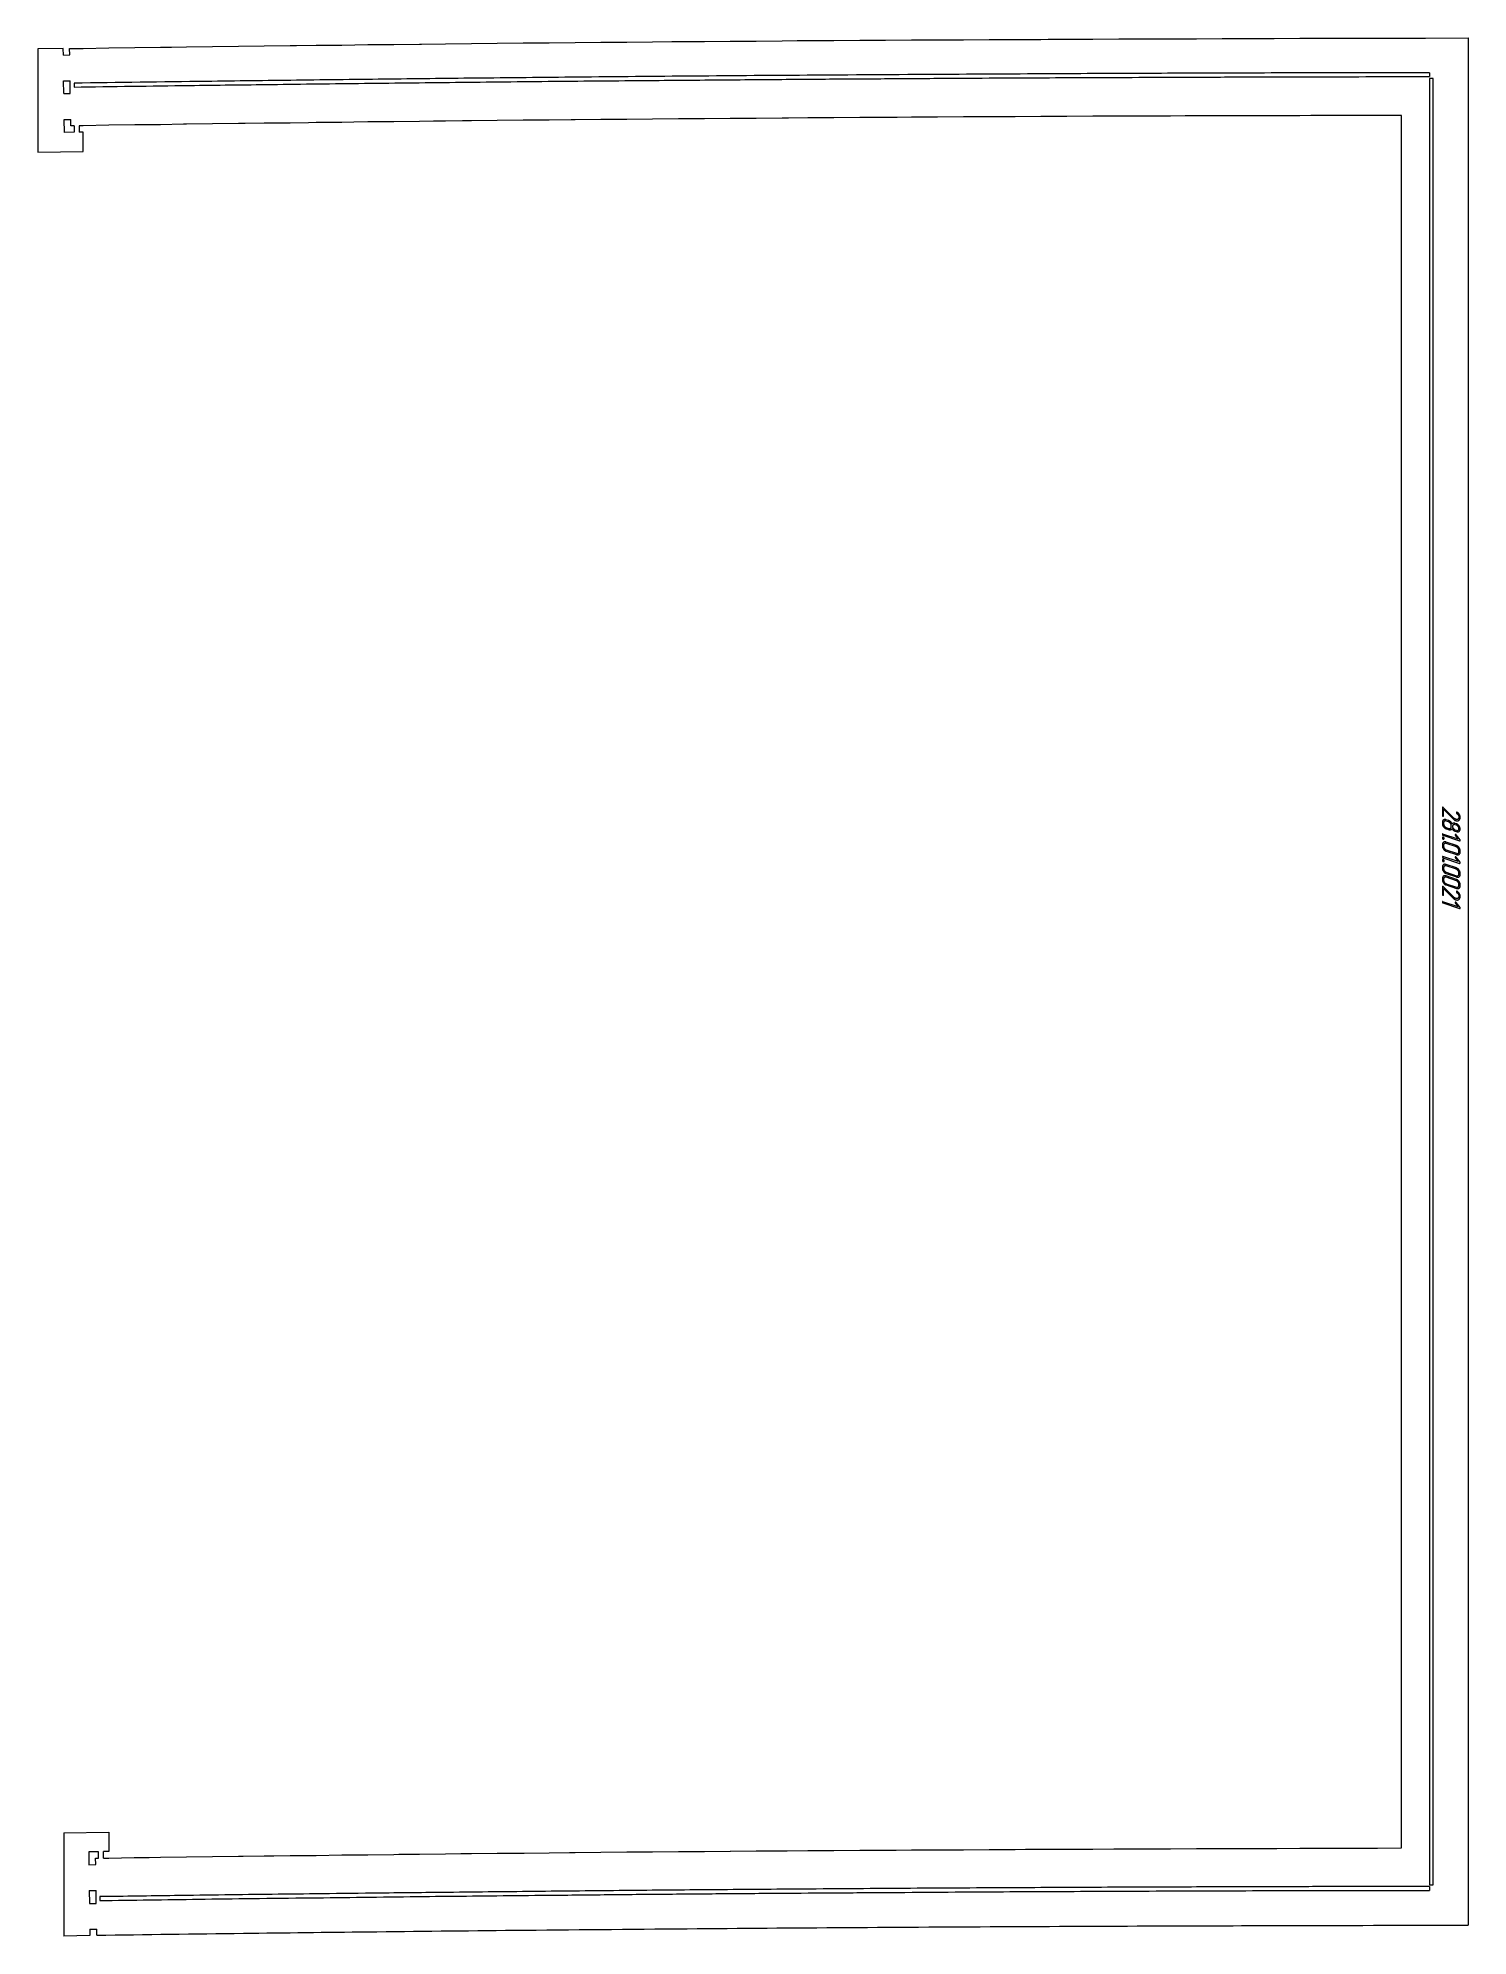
# Model space of a CAD drawing. Header units: millimetres. Extents: x -20 to 1091, y 0 to 1475.
import ezdxf

# ---------------------------------------------------------------- set-up
doc = ezdxf.new("R2010")
doc.units = ezdxf.units.MM
doc.linetypes.add('K5LT_BASIC', pattern=[0])
doc.layers.add('Engraving', color=7, linetype='Continuous')

msp = doc.modelspace()

# ---------------------------------------------------------------- linework, layer by layer
at = {"color": 143, "linetype": 'K5LT_BASIC', "lineweight": 15, "true_color": 0x33acca}
for p, q in [((-0.5, 1466.4), (-20.1, 1466.1)), ((-20.1, 1466.1), (-20.1, 1386)), ((-0.4, 1461.4), (-0.5, 1466.4)), ((-0.4, 1461.4), (4.6, 1461.5)), ((4.5, 1466.5), (14.9, 1466.6)), ((4.6, 1461.5), (4.5, 1466.5)), ((14.9, 1466.6), (35, 1466.9)), ((14.9, 1466.6), (14.9, 1466.6)), ((35, 1466.9), (55.1, 1467.2)), ((35, 1466.9), (35, 1466.9)), ((55.1, 1467.2), (75.2, 1467.5)), ((55.1, 1467.2), (55.1, 1467.2)), ((75.2, 1467.5), (83.7, 1467.6)), ((75.2, 1467.5), (75.2, 1467.5)), ((83.7, 1467.6), (95.3, 1467.7)), ((95.3, 1467.7), (115.5, 1468)), ((95.3, 1467.7), (95.3, 1467.7)), ((115.5, 1468), (135.6, 1468.2)), ((115.5, 1468), (115.5, 1468)), ((135.6, 1468.2), (155.7, 1468.5)), ((135.6, 1468.2), (135.6, 1468.2)), ((155.7, 1468.5), (175.8, 1468.8)), ((155.7, 1468.5), (155.7, 1468.5)), ((175.8, 1468.8), (175.8, 1468.8)), ((175.8, 1468.8), (180.8, 1468.8)), ((180.8, 1468.8), (195.9, 1469)), ((195.9, 1469), (216, 1469.2)), ((195.9, 1469), (195.9, 1469)), ((216, 1469.2), (236.1, 1469.5)), ((216, 1469.2), (216, 1469.2)), ((236.1, 1469.5), (236.2, 1469.5)), ((236.2, 1469.5), (256.3, 1469.7)), ((256.3, 1469.7), (276.4, 1469.9)), ((256.3, 1469.7), (256.3, 1469.7)), ((276.4, 1469.9), (276.4, 1469.9)), ((276.4, 1469.9), (277.9, 1469.9)), ((277.9, 1469.9), (296.5, 1470.1)), ((296.5, 1470.1), (316.6, 1470.3)), ((296.5, 1470.1), (296.5, 1470.1)), ((316.6, 1470.3), (336.7, 1470.6)), ((316.6, 1470.3), (316.6, 1470.3)), ((336.7, 1470.6), (356.8, 1470.8)), ((336.7, 1470.6), (336.7, 1470.6)), ((356.8, 1470.8), (375.1, 1470.9)), ((356.8, 1470.8), (356.8, 1470.8)), ((375.1, 1470.9), (376.9, 1471)), ((376.9, 1471), (377, 1471)), ((377, 1471), (397.1, 1471.1)), ((397.1, 1471.1), (417.2, 1471.3)), ((397.1, 1471.1), (397.1, 1471.1)), ((417.2, 1471.3), (437.3, 1471.5)), ((417.2, 1471.3), (417.2, 1471.3)), ((437.3, 1471.5), (457.4, 1471.7)), ((437.3, 1471.5), (437.3, 1471.5)), ((457.4, 1471.7), (472.4, 1471.8)), ((457.4, 1471.7), (457.4, 1471.7)), ((472.4, 1471.8), (477.5, 1471.9)), ((477.5, 1471.9), (497.6, 1472)), ((477.5, 1471.9), (477.5, 1471.9)), ((497.6, 1472), (517.7, 1472.2)), ((497.6, 1472), (497.6, 1472)), ((517.7, 1472.2), (517.8, 1472.2)), ((517.8, 1472.2), (537.9, 1472.3)), ((537.9, 1472.3), (558, 1472.5)), ((537.9, 1472.3), (537.9, 1472.3)), ((558, 1472.5), (569.8, 1472.6)), ((558, 1472.5), (558, 1472.5)), ((569.8, 1472.6), (578.1, 1472.6)), ((578.1, 1472.6), (598.2, 1472.7)), ((578.1, 1472.6), (578.1, 1472.6)), ((598.2, 1472.7), (618.3, 1472.9)), ((598.2, 1472.7), (598.2, 1472.7)), ((618.3, 1472.9), (638.4, 1473)), ((618.3, 1472.9), (618.3, 1472.9)), ((638.4, 1473), (658.5, 1473.1)), ((638.4, 1473), (638.4, 1473)), ((658.5, 1473.1), (658.6, 1473.1)), ((658.6, 1473.1), (667.2, 1473.2)), ((667.2, 1473.2), (678.7, 1473.2)), ((678.7, 1473.2), (698.8, 1473.3)), ((678.7, 1473.2), (678.7, 1473.2)), ((698.8, 1473.3), (718.9, 1473.4)), ((698.8, 1473.3), (698.8, 1473.3)), ((718.9, 1473.4), (739, 1473.5)), ((718.9, 1473.4), (718.9, 1473.4)), ((739, 1473.5), (759.1, 1473.6)), ((739, 1473.5), (739, 1473.5)), ((759.1, 1473.6), (764.7, 1473.7)), ((759.1, 1473.6), (759.1, 1473.6)), ((764.7, 1473.7), (779.2, 1473.7)), ((779.2, 1473.7), (799.4, 1473.8)), ((779.2, 1473.7), (779.2, 1473.7)), ((799.4, 1473.8), (819.5, 1473.9)), ((799.4, 1473.8), (799.4, 1473.8)), ((819.5, 1473.9), (839.6, 1474)), ((819.5, 1473.9), (819.5, 1473.9)), ((839.6, 1474), (859.7, 1474)), ((839.6, 1474), (839.6, 1474)), ((859.7, 1474), (862.4, 1474.1)), ((859.7, 1474), (859.7, 1474)), ((862.4, 1474.1), (879.8, 1474.1)), ((879.8, 1474.1), (899.9, 1474.2)), ((879.8, 1474.1), (879.8, 1474.1)), ((899.9, 1474.2), (899.9, 1474.2)), ((899.9, 1474.2), (920, 1474.2)), ((920, 1474.2), (940.2, 1474.3)), ((920, 1474.2), (920, 1474.2)), ((940.2, 1474.3), (960.1, 1474.4)), ((940.2, 1474.3), (940.2, 1474.3)), ((960.1, 1474.4), (960.3, 1474.4)), ((960.3, 1474.4), (980.4, 1474.4)), ((960.3, 1474.4), (960.3, 1474.4)), ((980.4, 1474.4), (1000.5, 1474.5)), ((980.4, 1474.4), (980.4, 1474.4)), ((1000.5, 1474.5), (1020.6, 1474.5)), ((1000.5, 1474.5), (1000.5, 1474.5)), ((1020.6, 1474.5), (1040.7, 1474.6)), ((1020.6, 1474.5), (1020.6, 1474.5)), ((1040.7, 1474.6), (1040.7, 1474.6)), ((1040.7, 1474.6), (1057.9, 1474.6)), ((1057.9, 1474.6), (1090.9, 1474.7)), ((1090.9, 1474.7), (1090.9, 8.5)), ((-0.2, 1441.4), (4.8, 1441.4)), ((0, 1431.4), (-0.2, 1441.4)), ((0, 1431.4), (5, 1431.4)), ((5, 1431.4), (4.8, 1441.4)), ((0.3, 1411.3), (5.3, 1411.4)), ((0.4, 1401.3), (0.3, 1411.3)), ((7.9, 1401.4), (0.4, 1401.3)), ((5.3, 1406.4), (5.3, 1411.4)), ((7.9, 1406.4), (5.3, 1406.4)), ((7.9, 1406.4), (7.9, 1401.4)), ((14.9, 1406.5), (11.9, 1406.5)), ((11.9, 1406.5), (11.9, 1401.5)), ((14.9, 1401.5), (11.9, 1401.5)), ((35, 1406.8), (14.9, 1406.5)), ((14.9, 1406.5), (14.9, 1406.5)), ((14.9, 1386.5), (14.9, 1401.5)), ((55.1, 1407.1), (35, 1406.8)), ((35, 1406.8), (35, 1406.8)), ((56.4, 1407.1), (55.1, 1407.1)), ((55.1, 1407.1), (55.1, 1407.1)), ((75.2, 1407.3), (56.4, 1407.1)), ((92.9, 1407.6), (75.2, 1407.3)), ((75.2, 1407.3), (75.2, 1407.3)), ((95.3, 1407.6), (92.9, 1407.6)), ((115.5, 1407.9), (95.3, 1407.6)), ((95.3, 1407.6), (95.3, 1407.6)), ((135.6, 1408.1), (115.5, 1407.9)), ((115.5, 1407.9), (115.5, 1407.9)), ((140.8, 1408.2), (135.6, 1408.1)), ((135.6, 1408.1), (135.6, 1408.1)), ((155.7, 1408.4), (140.8, 1408.2)), ((175.8, 1408.6), (155.7, 1408.4)), ((155.7, 1408.4), (155.7, 1408.4)), ((190, 1408.8), (175.8, 1408.6)), ((175.8, 1408.6), (175.8, 1408.6)), ((195.9, 1408.9), (190, 1408.8)), ((216, 1409.1), (195.9, 1408.9)), ((195.9, 1408.9), (195.9, 1408.9)), ((225.2, 1409.2), (216, 1409.1)), ((216, 1409.1), (216, 1409.1)), ((236.1, 1409.4), (225.2, 1409.2)), ((236.2, 1409.4), (236.1, 1409.4)), ((256.3, 1409.6), (236.2, 1409.4)), ((276.4, 1409.8), (256.3, 1409.6)), ((256.3, 1409.6), (256.3, 1409.6)), ((287.1, 1410), (276.4, 1409.8)), ((276.4, 1409.8), (276.4, 1409.8)), ((296.5, 1410), (287.1, 1410)), ((309.6, 1410.2), (296.5, 1410)), ((296.5, 1410), (296.5, 1410)), ((316.6, 1410.3), (309.6, 1410.2)), ((336.7, 1410.5), (316.6, 1410.3)), ((316.6, 1410.3), (316.6, 1410.3)), ((356.8, 1410.7), (336.7, 1410.5)), ((336.7, 1410.5), (336.7, 1410.5)), ((376.9, 1410.9), (356.8, 1410.7)), ((356.8, 1410.7), (356.8, 1410.7)), ((377, 1410.9), (376.9, 1410.9)), ((394, 1411), (377, 1410.9)), ((397.1, 1411.1), (394, 1411)), ((417.2, 1411.2), (397.1, 1411.1)), ((397.1, 1411.1), (397.1, 1411.1)), ((437.3, 1411.4), (417.2, 1411.2)), ((417.2, 1411.2), (417.2, 1411.2)), ((457.4, 1411.6), (437.3, 1411.4)), ((437.3, 1411.4), (437.3, 1411.4)), ((477.5, 1411.8), (457.4, 1411.6)), ((457.4, 1411.6), (457.4, 1411.6)), ((477.5, 1411.8), (477.5, 1411.8)), ((481.3, 1411.8), (477.5, 1411.8)), ((497.6, 1411.9), (481.3, 1411.8)), ((517.7, 1412.1), (497.6, 1411.9)), ((497.6, 1411.9), (497.6, 1411.9)), ((517.8, 1412.1), (517.7, 1412.1)), ((537.9, 1412.2), (517.8, 1412.1)), ((558, 1412.4), (537.9, 1412.2)), ((537.9, 1412.2), (537.9, 1412.2)), ((558, 1412.4), (558, 1412.4)), ((562.9, 1412.4), (558, 1412.4)), ((578.1, 1412.6), (562.9, 1412.4)), ((578.1, 1412.6), (578.1, 1412.6)), ((578.6, 1412.6), (578.1, 1412.6)), ((598.2, 1412.7), (578.6, 1412.6)), ((618.3, 1412.8), (598.2, 1412.7)), ((598.2, 1412.7), (598.2, 1412.7)), ((638.4, 1412.9), (618.3, 1412.8)), ((618.3, 1412.8), (618.3, 1412.8)), ((647.3, 1413), (638.4, 1412.9)), ((638.4, 1412.9), (638.4, 1412.9)), ((658.5, 1413.1), (647.3, 1413)), ((658.6, 1413.1), (658.5, 1413.1)), ((676, 1413.2), (658.6, 1413.1)), ((678.7, 1413.2), (676, 1413.2)), ((698.8, 1413.3), (678.7, 1413.2)), ((678.7, 1413.2), (678.7, 1413.2)), ((718.9, 1413.4), (698.8, 1413.3)), ((698.8, 1413.3), (698.8, 1413.3)), ((718.9, 1413.4), (718.9, 1413.4)), ((731.7, 1413.4), (718.9, 1413.4)), ((739, 1413.5), (731.7, 1413.4)), ((759.1, 1413.6), (739, 1413.5)), ((739, 1413.5), (739, 1413.5)), ((773.5, 1413.7), (759.1, 1413.6)), ((759.1, 1413.6), (759.1, 1413.6)), ((779.2, 1413.7), (773.5, 1413.7)), ((799.4, 1413.8), (779.2, 1413.7)), ((779.2, 1413.7), (779.2, 1413.7)), ((816.2, 1413.8), (799.4, 1413.8)), ((799.4, 1413.8), (799.4, 1413.8)), ((819.5, 1413.8), (816.2, 1413.8)), ((839.6, 1413.9), (819.5, 1413.8)), ((819.5, 1413.8), (819.5, 1413.8)), ((859.7, 1414), (839.6, 1413.9)), ((839.6, 1413.9), (839.6, 1413.9)), ((871.1, 1414.1), (859.7, 1414)), ((859.7, 1414), (859.7, 1414)), ((879.8, 1414.1), (871.1, 1414.1)), ((879.8, 1414.1), (879.8, 1414.1)), ((899.9, 1414.1), (879.8, 1414.1)), ((900.6, 1414.1), (899.9, 1414.1)), ((899.9, 1414.1), (899.9, 1414.1)), ((920, 1414.2), (900.6, 1414.1)), ((940.2, 1414.3), (920, 1414.2)), ((920, 1414.2), (920, 1414.2)), ((960.3, 1414.3), (940.2, 1414.3)), ((940.2, 1414.3), (940.2, 1414.3)), ((968.8, 1414.4), (960.3, 1414.3)), ((960.3, 1414.3), (960.3, 1414.3)), ((980.4, 1414.4), (968.8, 1414.4)), ((980.4, 1414.4), (980.4, 1414.4)), ((1000.5, 1414.4), (980.4, 1414.4)), ((1020.6, 1414.5), (1000.5, 1414.4)), ((1000.5, 1414.4), (1000.5, 1414.4)), ((1039.3, 1414.5), (1020.6, 1414.5)), ((1020.6, 1414.5), (1020.6, 1414.5)), ((1039.3, 68.4), (1039.3, 1414.5)), ((-20.1, 1386), (14.9, 1386.5)), ((0, 80.1), (35, 80.6)), ((0, 80.1), (0, 0)), ((35, 80.6), (35, 65.6)), ((26.8, 65.5), (19.3, 65.4)), ((19.3, 65.4), (19.4, 55.4)), ((24.7, 60.5), (26.9, 60.5)), ((24.8, 55.5), (24.7, 60.5)), ((26.9, 60.5), (26.8, 65.5)), ((35, 65.6), (30.8, 65.6)), ((30.9, 60.6), (30.8, 65.6)), ((30.9, 60.6), (35, 60.6)), ((35, 60.6), (54.7, 60.9)), ((35, 60.6), (35, 60.6)), ((54.7, 60.9), (55.1, 60.9)), ((55.1, 60.9), (66.2, 61.1)), ((55.1, 60.9), (55.1, 60.9)), ((66.2, 61.1), (75.2, 61.2)), ((75.2, 61.2), (95.3, 61.5)), ((75.2, 61.2), (75.2, 61.2)), ((95.3, 61.5), (115.5, 61.7)), ((95.3, 61.5), (95.3, 61.5)), ((115.5, 61.7), (135.6, 62)), ((115.5, 61.7), (115.5, 61.7)), ((135.6, 62), (135.6, 62)), ((135.6, 62), (139.2, 62)), ((139.2, 62), (155.7, 62.2)), ((155.7, 62.2), (163.2, 62.3)), ((155.7, 62.2), (155.7, 62.2)), ((163.2, 62.3), (175.8, 62.5)), ((175.8, 62.5), (195.9, 62.7)), ((175.8, 62.5), (175.8, 62.5)), ((195.9, 62.7), (216, 63)), ((195.9, 62.7), (195.9, 62.7)), ((216, 63), (223.8, 63.1)), ((216, 63), (216, 63)), ((223.8, 63.1), (236.1, 63.2)), ((236.1, 63.2), (236.2, 63.2)), ((236.2, 63.2), (256.3, 63.4)), ((256.3, 63.4), (260.3, 63.5)), ((256.3, 63.4), (256.3, 63.4)), ((260.3, 63.5), (276.4, 63.7)), ((276.4, 63.7), (296.5, 63.9)), ((276.4, 63.7), (276.4, 63.7)), ((296.5, 63.9), (308.3, 64)), ((296.5, 63.9), (296.5, 63.9)), ((308.3, 64), (316.6, 64.1)), ((316.6, 64.1), (336.7, 64.3)), ((316.6, 64.1), (316.6, 64.1)), ((336.7, 64.3), (356.8, 64.5)), ((336.7, 64.3), (336.7, 64.3)), ((356.8, 64.5), (357.5, 64.5)), ((356.8, 64.5), (356.8, 64.5)), ((357.5, 64.5), (376.9, 64.7)), ((376.9, 64.7), (377, 64.7)), ((377, 64.7), (392.9, 64.8)), ((392.9, 64.8), (397.1, 64.9)), ((397.1, 64.9), (417.2, 65.1)), ((397.1, 64.9), (397.1, 64.9)), ((417.2, 65.1), (437.3, 65.3)), ((417.2, 65.1), (417.2, 65.1)), ((437.3, 65.3), (454.8, 65.4)), ((437.3, 65.3), (437.3, 65.3)), ((454.8, 65.4), (457.4, 65.4)), ((457.4, 65.4), (477.5, 65.6)), ((457.4, 65.4), (457.4, 65.4)), ((477.5, 65.6), (497.6, 65.8)), ((477.5, 65.6), (477.5, 65.6)), ((477.5, 65.6), (477.5, 65.6)), ((497.6, 65.8), (517.7, 65.9)), ((497.6, 65.8), (497.6, 65.8)), ((517.7, 65.9), (517.8, 65.9)), ((517.8, 65.9), (537.9, 66.1)), ((537.9, 66.1), (552.1, 66.2)), ((537.9, 66.1), (537.9, 66.1)), ((552.1, 66.2), (558, 66.2)), ((558, 66.2), (562, 66.3)), ((558, 66.2), (558, 66.2)), ((562, 66.3), (578.1, 66.4)), ((578.1, 66.4), (598.2, 66.5)), ((578.1, 66.4), (578.1, 66.4)), ((598.2, 66.5), (618.3, 66.6)), ((598.2, 66.5), (598.2, 66.5)), ((618.3, 66.6), (638.4, 66.8)), ((618.3, 66.6), (618.3, 66.6)), ((638.4, 66.8), (646.5, 66.8)), ((638.4, 66.8), (638.4, 66.8)), ((646.5, 66.8), (658.5, 66.9)), ((658.5, 66.9), (658.6, 66.9)), ((658.6, 66.9), (678.7, 67)), ((678.7, 67), (698.8, 67.1)), ((678.7, 67), (678.7, 67)), ((698.8, 67.1), (718.9, 67.2)), ((698.8, 67.1), (698.8, 67.1)), ((718.9, 67.2), (731.1, 67.3)), ((718.9, 67.2), (718.9, 67.2)), ((731.1, 67.3), (739, 67.3)), ((739, 67.3), (747, 67.4)), ((739, 67.3), (739, 67.3)), ((747, 67.4), (759.1, 67.4)), ((759.1, 67.4), (779.2, 67.5)), ((759.1, 67.4), (759.1, 67.4)), ((779.2, 67.5), (799.4, 67.6)), ((779.2, 67.5), (779.2, 67.5)), ((799.4, 67.6), (815.6, 67.7)), ((799.4, 67.6), (799.4, 67.6)), ((815.6, 67.7), (819.5, 67.7)), ((819.5, 67.7), (839.6, 67.8)), ((819.5, 67.7), (819.5, 67.7)), ((839.6, 67.8), (844.6, 67.8)), ((839.6, 67.8), (839.6, 67.8)), ((844.6, 67.8), (859.7, 67.8)), ((859.7, 67.8), (879.8, 67.9)), ((859.7, 67.8), (859.7, 67.8)), ((879.8, 67.9), (899.9, 68)), ((879.8, 67.9), (879.8, 67.9)), ((899.9, 68), (899.9, 68)), ((899.9, 68), (900.1, 68)), ((900.1, 68), (920, 68.1)), ((920, 68.1), (920, 68.1)), ((920, 68.1), (940.2, 68.1)), ((940.2, 68.1), (942.3, 68.1)), ((940.2, 68.1), (940.2, 68.1)), ((942.3, 68.1), (960.3, 68.2)), ((960.3, 68.2), (980.4, 68.2)), ((960.3, 68.2), (960.3, 68.2)), ((980.4, 68.2), (980.4, 68.2)), ((980.4, 68.2), (984.7, 68.2)), ((984.7, 68.2), (1000.5, 68.3)), ((1000.5, 68.3), (1000.5, 68.3)), ((1000.5, 68.3), (1020.6, 68.3)), ((1020.6, 68.3), (1039.3, 68.4)), ((1020.6, 68.3), (1020.6, 68.3)), ((19.4, 55.4), (24.8, 55.5)), ((19.7, 35.3), (25.1, 35.4)), ((19.7, 35.3), (19.8, 25.3)), ((25.2, 25.4), (25.1, 35.4)), ((19.8, 25.3), (25.2, 25.4)), ((20.2, 0.3), (0, 0)), ((20.1, 5.3), (25.5, 5.4)), ((20.1, 5.3), (20.2, 0.3)), ((25.6, 0.6), (25.5, 5.4))]:
    msp.add_line(p, q, dxfattribs=at)
msp.add_open_spline([(25.6, 0.6), (63.5, 1.2), (133.7, 2.1), (241.9, 3.4), (356.8, 4.6), (480.9, 5.7), (609.4, 6.7), (733.4, 7.4), (850.8, 7.9), (969.2, 8.2), (1047.3, 8.4), (1090.9, 8.5)], degree=3, knots=[0, 0, 0, 0, 1.176611, 2.17457, 3.351541, 4.736156, 6.01696, 7.332348, 8.578496, 9.651583, 11, 11, 11, 11], dxfattribs=at)
at = {"layer": 'Engraving', "color": 143, "linetype": 'K5LT_BASIC', "lineweight": 15, "true_color": 0x33acca}
for p, q in [((1060.8, 1447.7), (1060.8, 1444.7)), ((7.9, 1439.5), (7.9, 1436.5)), ((1060.8, 1443.1), (1060.9, 39.9)), ((1063.8, 1443.1), (1060.8, 1443.1)), ((1063.9, 39.9), (1063.8, 1443.1)), ((1070.9, 876.7), (1070.9, 870.7)), ((1079.9, 868.6), (1071.6, 876.8)), ((1071.9, 870.4), (1071.9, 875.4)), ((1071.9, 875.4), (1079.4, 867.9)), ((1082.4, 873.1), (1082.3, 873.1)), ((1070.9, 865.3), (1070.9, 864.3)), ((1083.1, 852.3), (1071.4, 856.2)), ((1071.9, 865), (1071.9, 864)), ((1075.8, 866.6), (1073.9, 867.3)), ((1075.8, 865.6), (1073.9, 866.3)), ((1073.9, 861.3), (1075.8, 860.6)), ((1073.9, 860.3), (1075.8, 859.6)), ((1077.8, 861.9), (1077.8, 862.9)), ((1080.3, 868.2), (1079.9, 868.6)), ((1080.6, 868), (1080.3, 868.2)), ((1081.8, 864.1), (1080.8, 864.4)), ((1081.8, 863.1), (1080.8, 863.4)), ((1080.8, 859.4), (1081.8, 859.1)), ((1080.8, 858.4), (1081.8, 858.1)), ((1084.7, 851.6), (1081.7, 855.6)), ((1081.8, 858.1), (1082.1, 858)), ((1082.1, 858), (1082.5, 857.9)), ((1082.5, 857.9), (1083, 857.9)), ((1084.7, 860.7), (1084.6, 861.3)), ((1084.8, 860.4), (1084.7, 860.7)), ((1084.8, 860.1), (1084.8, 860.4)), ((1070.9, 847.9), (1070.9, 846.9)), ((1071.4, 855.3), (1084.3, 850.9)), ((1071.9, 847.6), (1071.9, 846.6)), ((1081.8, 847.2), (1073.9, 849.9)), ((1081.8, 846.2), (1073.9, 848.9)), ((1073.9, 843.9), (1081.8, 841.2)), ((1073.9, 842.9), (1081.8, 840.2)), ((1081, 855.1), (1083.1, 852.3)), ((1083.8, 842.5), (1083.8, 843.5)), ((1084.8, 842.2), (1084.8, 843.2)), ((1070.9, 830.5), (1070.9, 829.5)), ((1083.1, 834.8), (1071.4, 838.8)), ((1071.4, 837.8), (1084.3, 833.4)), ((1071.9, 830.1), (1071.9, 829.2)), ((1081.8, 829.8), (1073.9, 832.5)), ((1081.8, 828.8), (1073.9, 831.5)), ((1073.9, 826.5), (1081.8, 823.8)), ((1081, 837.7), (1083.1, 834.8)), ((1084.7, 834.2), (1081.7, 838.2)), ((1083.8, 825.1), (1083.8, 826.1)), ((1070.9, 821.6), (1070.9, 820.6)), ((1070.9, 815.2), (1070.9, 809.2)), ((1079.9, 807.1), (1071.6, 815.3)), ((1071.9, 821.3), (1071.9, 820.3)), ((1071.9, 808.9), (1071.9, 813.9)), ((1071.9, 813.9), (1079.4, 806.4)), ((1073.9, 825.5), (1081.8, 822.8)), ((1081.8, 820.9), (1073.9, 823.6)), ((1081.8, 819.9), (1073.9, 822.6)), ((1073.9, 817.6), (1081.8, 814.9)), ((1073.9, 816.6), (1081.8, 813.9)), ((1082.4, 811.6), (1082.3, 811.7)), ((1083.8, 816.2), (1083.8, 817.2)), ((1084.8, 824.8), (1084.8, 825.8)), ((1084.8, 815.9), (1084.8, 816.9)), ((1083.1, 799.7), (1071.4, 803.6)), ((1071.4, 802.7), (1084.3, 798.3)), ((1080.3, 806.7), (1079.9, 807.1)), ((1080.6, 806.5), (1080.3, 806.7)), ((1081, 802.5), (1083.1, 799.7)), ((1084.7, 799), (1081.7, 803)), ((28, 30.6), (28, 27.6)), ((1060.9, 39.9), (1063.9, 39.9)), ((1060.9, 38.5), (1060.9, 35.5))]:
    msp.add_line(p, q, dxfattribs=at)
for points, knots in [([(1060.8, 1447.7), (1039.1, 1447.7), (1003.2, 1447.6), (953.6, 1447.5), (910.8, 1447.4), (856.4, 1447.2), (784.2, 1446.9), (691.6, 1446.4), (593.2, 1445.8), (496.2, 1445.1), (407.8, 1444.3), (327.2, 1443.5), (252.6, 1442.7), (181.6, 1441.8), (99.7, 1440.8), (42.1, 1440), (7.9, 1439.5)], [0, 0, 0, 0, 1.053152, 1.735982, 2.403168, 3.127924, 4.369085, 5.899309, 7.615793, 9.131815, 10.59851, 11.89755, 13.036377, 14.210399, 15.340763, 17, 17, 17, 17]), ([(7.9, 1436.5), (37.8, 1437), (88.9, 1437.7), (164.1, 1438.6), (234.6, 1439.5), (309.4, 1440.3), (384.4, 1441.1), (455.3, 1441.7), (519.8, 1442.2), (576.6, 1442.7), (627.9, 1443), (674.5, 1443.3), (717, 1443.6), (756.3, 1443.8), (795, 1443.9), (835.6, 1444.1), (879.4, 1444.3), (923.6, 1444.4), (968.1, 1444.5), (1013.3, 1444.6), (1044.4, 1444.7), (1060.8, 1444.7)], [0, 0, 0, 0, 1.785487, 3.061222, 4.499832, 6.004076, 7.536713, 8.985582, 10.247831, 11.393371, 12.384054, 13.320136, 14.180493, 14.927853, 15.669023, 16.49913, 17.356466, 18.291575, 19.141647, 20.016854, 21, 21, 21, 21]), ([(1060.9, 38.5), (1035.5, 38.5), (994.5, 38.4), (934.1, 38.3), (879.3, 38.1), (815, 37.9), (742.7, 37.5), (662.4, 37.1), (584.6, 36.5), (511.7, 36), (443.4, 35.4), (373.8, 34.7), (307.5, 34), (249.7, 33.4), (202.6, 32.8), (162.5, 32.4), (124.3, 31.9), (79.7, 31.3), (47.3, 30.8), (28, 30.6)], [0, 0, 0, 0, 1.400026, 2.263287, 3.330361, 4.427211, 5.811311, 7.319798, 8.857927, 10.10606, 11.337929, 12.629745, 13.943798, 14.997529, 15.822394, 16.539698, 17.21339, 17.930807, 19, 19, 19, 19]), ([(28, 27.6), (53.5, 27.9), (93, 28.5), (147.5, 29.2), (190.1, 29.7), (232.8, 30.1), (273.2, 30.7), (312.6, 31.1), (351.6, 31.5), (394.6, 31.9), (441.5, 32.4), (491, 32.8), (538.4, 33.2), (584.8, 33.5), (630.2, 33.8), (675.5, 34.1), (718.7, 34.4), (759.9, 34.6), (801, 34.8), (843.4, 35), (886.3, 35.1), (927, 35.3), (963.6, 35.3), (996, 35.4), (1027.9, 35.5), (1049.2, 35.5), (1060.9, 35.5)], [0, 0, 0, 0, 1.928733, 2.979014, 4.114305, 5.1482, 6.202199, 7.166726, 8.123598, 9.150334, 10.410984, 11.667593, 12.887698, 13.990328, 15.171781, 16.314385, 17.416873, 18.429537, 19.428367, 20.521905, 21.628708, 22.670509, 23.591292, 24.390207, 25.120675, 26, 26, 26, 26])]:
    msp.add_open_spline(points, degree=3, knots=knots, dxfattribs=at)
for points in [[(1071, 877), (1070.9, 876.9), (1070.9, 876.7)], [(1070.9, 870.7), (1070.9, 870.5), (1071, 870.3)], [(1071.4, 877), (1071.2, 877.1), (1071, 877)], [(1071, 870.3), (1071.2, 870.1), (1071.4, 870.1)], [(1071.6, 876.8), (1071.5, 876.9), (1071.4, 877)], [(1071.4, 870.1), (1071.5, 870), (1071.7, 870.1)], [(1071.7, 870.1), (1071.9, 870.2), (1071.9, 870.4)], [(1081.9, 873.1), (1081.8, 873), (1081.8, 872.8)], [(1081.8, 872.8), (1081.8, 872.6), (1081.9, 872.5)], [(1082.3, 873.1), (1082, 873.2), (1081.9, 873.1)], [(1081.9, 872.5), (1081.9, 872.3), (1082.1, 872.2)], [(1082.1, 872.2), (1083, 871.5), (1083.4, 870.8)], [(1084.3, 871.1), (1083.7, 872.2), (1082.4, 873.1)], [(1083.4, 870.8), (1083.8, 870.1), (1083.8, 869.4)], [(1084.8, 869.1), (1084.8, 870.2), (1084.3, 871.1)], [(1071.7, 867.1), (1070.9, 866.5), (1070.9, 865.3)], [(1070.9, 864.3), (1070.9, 863.1), (1071.7, 861.9)], [(1071, 856.2), (1070.9, 856), (1070.9, 855.9)], [(1070.9, 855.9), (1070.9, 855.7), (1071, 855.5)], [(1071.4, 856.2), (1071.1, 856.3), (1071, 856.2)], [(1071, 855.5), (1071.1, 855.3), (1071.4, 855.3)], [(1073.9, 867.3), (1072.6, 867.7), (1071.7, 867.1)], [(1071.7, 861.9), (1072.6, 860.7), (1073.9, 860.3)], [(1072.5, 866.2), (1071.9, 865.8), (1071.9, 865)], [(1071.9, 864), (1071.9, 863.1), (1072.4, 862.4)], [(1072.4, 862.4), (1073, 861.6), (1073.9, 861.3)], [(1073.9, 866.3), (1073.1, 866.6), (1072.5, 866.2)], [(1077.3, 865.7), (1076.6, 866.3), (1075.8, 866.6)], [(1077.3, 864.5), (1076.7, 865.3), (1075.8, 865.6)], [(1075.8, 860.6), (1076.7, 860.4), (1077.3, 860.7)], [(1075.8, 859.6), (1076.7, 859.4), (1077.4, 859.6)], [(1078.5, 864.1), (1078, 865), (1077.3, 865.7)], [(1077.8, 862.9), (1077.8, 863.8), (1077.3, 864.5)], [(1077.3, 860.7), (1077.8, 861.1), (1077.8, 861.9)], [(1077.4, 859.6), (1078.2, 859.8), (1078.5, 860.3)], [(1079.5, 864.6), (1078.9, 864.5), (1078.5, 864.1)], [(1078.5, 860.3), (1079, 859.6), (1079.5, 859.2)], [(1079.4, 863.3), (1078.8, 862.9), (1078.8, 862.1)], [(1078.8, 862.1), (1078.8, 861.3), (1079.4, 860.5)], [(1079.4, 867.9), (1080, 867.3), (1080.4, 867)], [(1080.8, 863.4), (1080, 863.7), (1079.4, 863.3)], [(1079.4, 860.5), (1080, 859.7), (1080.8, 859.4)], [(1080.8, 864.4), (1080.1, 864.7), (1079.5, 864.6)], [(1079.5, 859.2), (1080.1, 858.7), (1080.8, 858.4)], [(1080.4, 867), (1080.9, 866.7), (1081.4, 866.6)], [(1081.4, 867.6), (1081, 867.7), (1080.6, 868)], [(1081, 855.8), (1080.8, 855.7), (1080.8, 855.5)], [(1080.8, 855.5), (1080.8, 855.3), (1081, 855.1)], [(1081.3, 855.8), (1081.1, 855.9), (1081, 855.8)], [(1081.7, 855.6), (1081.4, 855.8), (1081.3, 855.8)], [(1083.1, 867.8), (1082.4, 867.2), (1081.4, 867.6)], [(1081.4, 866.6), (1082.8, 866.1), (1083.8, 866.9)], [(1083.9, 862.5), (1083, 863.7), (1081.8, 864.1)], [(1083.2, 862), (1082.7, 862.8), (1081.8, 863.1)], [(1081.8, 859.1), (1082.6, 858.8), (1083.2, 859.2)], [(1083, 857.9), (1083.5, 857.9), (1083.9, 858.2)], [(1083.6, 868.5), (1083.4, 868.1), (1083.1, 867.8)], [(1083.8, 860.4), (1083.8, 861.2), (1083.2, 862)], [(1083.2, 859.2), (1083.8, 859.6), (1083.8, 860.4)], [(1083.8, 869.4), (1083.8, 868.9), (1083.6, 868.5)], [(1083.8, 866.9), (1084.8, 867.7), (1084.8, 869.1)], [(1084.6, 861.3), (1084.4, 861.9), (1083.9, 862.5)], [(1083.9, 858.2), (1084.8, 858.9), (1084.8, 860.1)], [(1071.1, 853.7), (1070.9, 853.6), (1070.9, 853.2)], [(1070.9, 853.2), (1070.9, 852.9), (1071.1, 852.6)], [(1071.7, 849.7), (1070.9, 849), (1070.9, 847.9)], [(1070.9, 846.9), (1070.9, 845.7), (1071.8, 844.5)], [(1071.6, 853.7), (1071.3, 853.8), (1071.1, 853.7)], [(1071.1, 852.6), (1071.3, 852.3), (1071.6, 852.2)], [(1072.1, 853.4), (1071.8, 853.7), (1071.6, 853.7)], [(1071.6, 852.2), (1071.9, 852.1), (1072.1, 852.3)], [(1073.9, 849.9), (1072.6, 850.3), (1071.7, 849.7)], [(1071.8, 844.5), (1072.6, 843.3), (1073.9, 842.9)], [(1072.5, 848.7), (1071.9, 848.3), (1071.9, 847.6)], [(1071.9, 846.6), (1071.9, 845.8), (1072.4, 845)], [(1072.4, 852.7), (1072.4, 853.1), (1072.1, 853.4)], [(1072.1, 852.3), (1072.4, 852.4), (1072.4, 852.7)], [(1072.4, 845), (1073, 844.2), (1073.9, 843.9)], [(1073.9, 848.9), (1073.1, 849.1), (1072.5, 848.7)], [(1083.9, 845.6), (1083, 846.8), (1081.8, 847.2)], [(1083.2, 845.1), (1082.6, 845.9), (1081.8, 846.2)], [(1081.8, 841.2), (1082.6, 840.9), (1083.2, 841.3)], [(1083.8, 843.5), (1083.8, 844.3), (1083.2, 845.1)], [(1083.2, 841.3), (1083.8, 841.7), (1083.8, 842.5)], [(1084.8, 843.2), (1084.8, 844.4), (1083.9, 845.6)], [(1083.9, 840.4), (1084.8, 840.9), (1084.8, 842.2)], [(1084.3, 850.9), (1084.5, 850.8), (1084.7, 850.9)], [(1084.8, 851.2), (1084.8, 851.4), (1084.7, 851.6)], [(1084.7, 850.9), (1084.8, 851), (1084.8, 851.2)], [(1071, 838.8), (1070.9, 838.6), (1070.9, 838.5)], [(1070.9, 838.5), (1070.9, 838.3), (1071, 838.1)], [(1071.1, 836.3), (1070.9, 836.2), (1070.9, 835.8)], [(1070.9, 835.8), (1070.9, 835.5), (1071.1, 835.2)], [(1071.7, 832.3), (1070.9, 831.6), (1070.9, 830.5)], [(1070.9, 829.5), (1070.9, 828.3), (1071.8, 827.1)], [(1071.4, 838.8), (1071.1, 838.9), (1071, 838.8)], [(1071, 838.1), (1071.1, 837.9), (1071.4, 837.8)], [(1071.6, 836.3), (1071.3, 836.4), (1071.1, 836.3)], [(1071.1, 835.2), (1071.3, 834.9), (1071.6, 834.8)], [(1072.1, 836), (1071.8, 836.3), (1071.6, 836.3)], [(1071.6, 834.8), (1071.9, 834.7), (1072.1, 834.9)], [(1073.9, 832.5), (1072.6, 832.9), (1071.7, 832.3)], [(1071.8, 827.1), (1072.6, 825.9), (1073.9, 825.5)], [(1072.5, 831.3), (1071.9, 830.9), (1071.9, 830.1)], [(1071.9, 829.2), (1071.9, 828.3), (1072.4, 827.6)], [(1072.4, 835.3), (1072.4, 835.7), (1072.1, 836)], [(1072.1, 834.9), (1072.4, 835), (1072.4, 835.3)], [(1072.4, 827.6), (1073, 826.8), (1073.9, 826.5)], [(1073.9, 831.5), (1073.1, 831.7), (1072.5, 831.3)], [(1081, 838.4), (1080.8, 838.3), (1080.8, 838.1)], [(1080.8, 838.1), (1080.8, 837.9), (1081, 837.7)], [(1081.3, 838.4), (1081.1, 838.5), (1081, 838.4)], [(1081.7, 838.2), (1081.4, 838.4), (1081.3, 838.4)], [(1081.8, 840.2), (1083.1, 839.8), (1083.9, 840.4)], [(1083.9, 828.2), (1083, 829.3), (1081.8, 829.8)], [(1083.2, 827.7), (1082.6, 828.5), (1081.8, 828.8)], [(1083.8, 826.1), (1083.8, 826.9), (1083.2, 827.7)], [(1084.8, 825.8), (1084.8, 827), (1083.9, 828.2)], [(1084.3, 833.4), (1084.5, 833.4), (1084.7, 833.5)], [(1084.8, 833.8), (1084.8, 834), (1084.7, 834.2)], [(1084.7, 833.5), (1084.8, 833.6), (1084.8, 833.8)], [(1071.7, 823.4), (1070.9, 822.7), (1070.9, 821.6)], [(1070.9, 820.6), (1070.9, 819.4), (1071.8, 818.2)], [(1071, 815.5), (1070.9, 815.4), (1070.9, 815.2)], [(1071.4, 815.5), (1071.2, 815.6), (1071, 815.5)], [(1071.6, 815.3), (1071.5, 815.5), (1071.4, 815.5)], [(1073.9, 823.6), (1072.6, 824), (1071.7, 823.4)], [(1071.8, 818.2), (1072.6, 817), (1073.9, 816.6)], [(1072.5, 822.4), (1071.9, 822), (1071.9, 821.3)], [(1071.9, 820.3), (1071.9, 819.5), (1072.4, 818.7)], [(1072.4, 818.7), (1073, 817.9), (1073.9, 817.6)], [(1073.9, 822.6), (1073.1, 822.8), (1072.5, 822.4)], [(1081.8, 823.8), (1082.6, 823.5), (1083.2, 823.9)], [(1081.8, 822.8), (1083.1, 822.4), (1083.9, 822.9)], [(1083.9, 819.3), (1083, 820.5), (1081.8, 820.9)], [(1083.2, 818.8), (1082.6, 819.6), (1081.8, 819.9)], [(1081.8, 814.9), (1082.6, 814.6), (1083.2, 815)], [(1081.8, 813.9), (1083.1, 813.5), (1083.9, 814.1)], [(1081.9, 811.6), (1081.8, 811.5), (1081.8, 811.3)], [(1081.8, 811.3), (1081.8, 811.1), (1081.9, 811)], [(1082.3, 811.7), (1082, 811.7), (1081.9, 811.6)], [(1084.3, 809.6), (1083.7, 810.7), (1082.4, 811.6)], [(1083.2, 823.9), (1083.8, 824.3), (1083.8, 825.1)], [(1083.8, 817.2), (1083.8, 818), (1083.2, 818.8)], [(1083.2, 815), (1083.8, 815.4), (1083.8, 816.2)], [(1083.9, 822.9), (1084.8, 823.5), (1084.8, 824.8)], [(1084.8, 816.9), (1084.8, 818.1), (1083.9, 819.3)], [(1083.9, 814.1), (1084.8, 814.6), (1084.8, 815.9)], [(1070.9, 809.2), (1070.9, 809), (1071, 808.8)], [(1071, 803.6), (1070.9, 803.4), (1070.9, 803.3)], [(1070.9, 803.3), (1070.9, 803.1), (1071, 802.9)], [(1071, 808.8), (1071.2, 808.6), (1071.4, 808.6)], [(1071.4, 803.6), (1071.1, 803.7), (1071, 803.6)], [(1071, 802.9), (1071.1, 802.7), (1071.4, 802.7)], [(1071.4, 808.6), (1071.5, 808.5), (1071.7, 808.6)], [(1071.7, 808.6), (1071.9, 808.7), (1071.9, 808.9)], [(1079.4, 806.4), (1080, 805.9), (1080.4, 805.5)], [(1080.4, 805.5), (1080.9, 805.2), (1081.4, 805.1)], [(1081.4, 806.1), (1081, 806.2), (1080.6, 806.5)], [(1081, 803.2), (1080.8, 803.1), (1080.8, 802.9)], [(1080.8, 802.9), (1080.8, 802.7), (1081, 802.5)], [(1081.3, 803.2), (1081.1, 803.3), (1081, 803.2)], [(1081.7, 803), (1081.4, 803.2), (1081.3, 803.2)], [(1083.1, 806.3), (1082.4, 805.8), (1081.4, 806.1)], [(1081.4, 805.1), (1082.8, 804.6), (1083.8, 805.4)], [(1081.9, 811), (1081.9, 810.9), (1082.1, 810.7)], [(1082.1, 810.7), (1083, 810.1), (1083.4, 809.3)], [(1083.6, 807), (1083.4, 806.6), (1083.1, 806.3)], [(1083.4, 809.3), (1083.8, 808.6), (1083.8, 807.9)], [(1083.8, 807.9), (1083.8, 807.4), (1083.6, 807)], [(1083.8, 805.4), (1084.8, 806.2), (1084.8, 807.6)], [(1084.8, 807.6), (1084.8, 808.7), (1084.3, 809.6)], [(1084.3, 798.3), (1084.5, 798.2), (1084.7, 798.3)], [(1084.8, 798.6), (1084.8, 798.8), (1084.7, 799)], [(1084.7, 798.3), (1084.8, 798.4), (1084.8, 798.6)]]:
    msp.add_open_spline(points, degree=2, dxfattribs=at)

doc.saveas('drawing.dxf')
